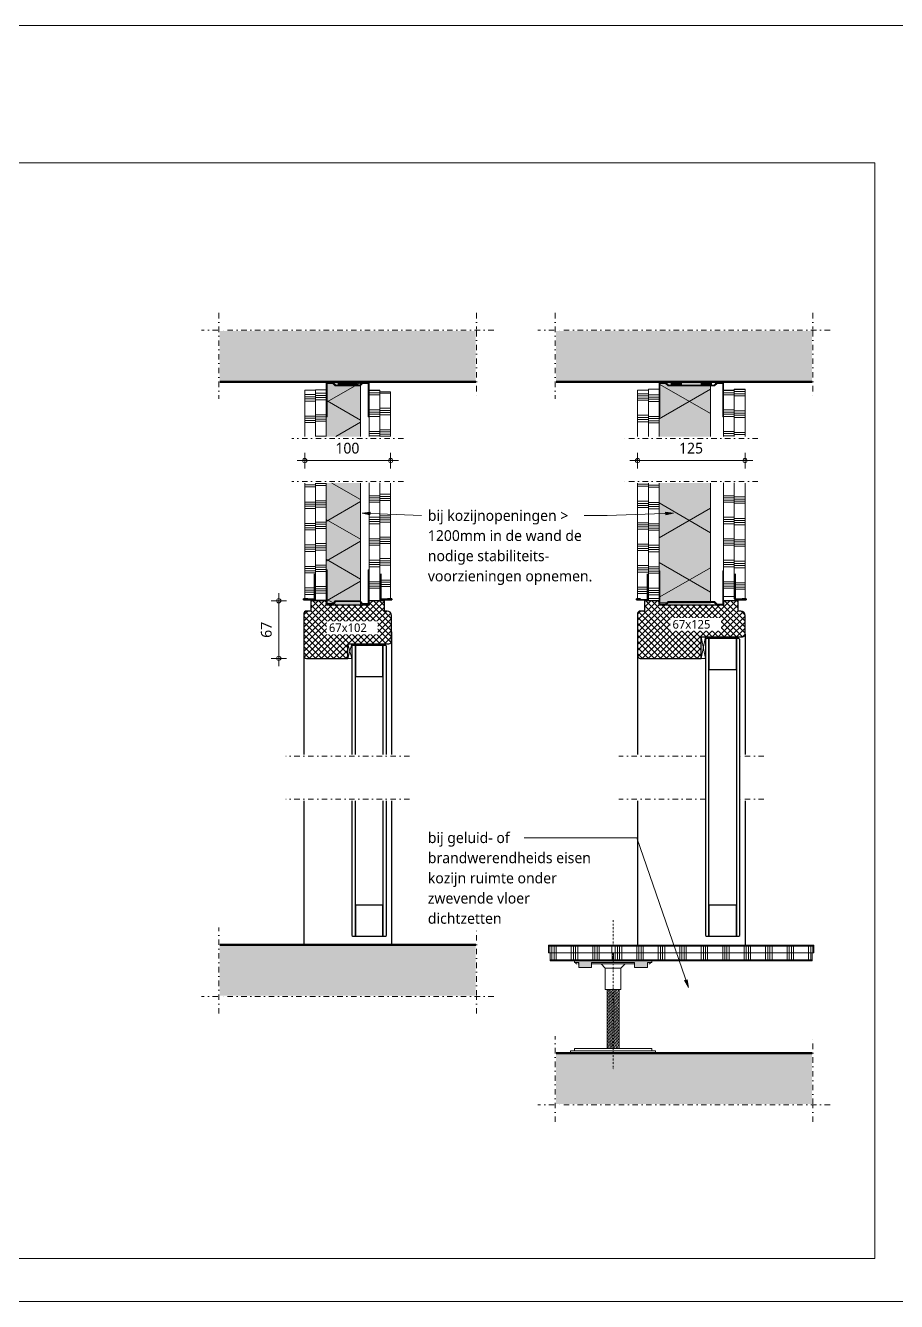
# Model space of a CAD drawing. Header units: millimetres. Extents: x -14863 to -6053, y 1430 to 7872.
# Drawn here: x -13792 to -12778, y 4772 to 6257 of the extents above; entities that cross this region are included whole.
import ezdxf

# ---------------------------------------------------------------- set-up
doc = ezdxf.new("R2010")
doc.units = ezdxf.units.MM
for name, pattern in [('Dash dot', [15.875, 6.35, -4.7625, 0, -4.7625]), ('Streep 1_1', [2, 1, -1]), ('Streep-stip _ detail', [4, 2, -1, 0, -1])]:
    doc.linetypes.add(name, pattern=pattern)
for name, color, linetype, lineweight in [('A-ANNO-DIMS', 211, 'Continuous', 13), ('A-ANNO-DIMS-5', 211, 'Continuous', 13), ('A-ANNO-NOTE', 131, 'Continuous', 18), ('A-DETL', 90, 'Continuous', 18), ('A-DETL-GENF', 92, 'Continuous', 18), ('A-DETL-MBND', 5, 'Continuous', 25), ('G-ANNO-TEXT', 231, 'Continuous', 13)]:
    doc.layers.add(name, color=color, linetype=linetype, lineweight=lineweight)
doc.styles.add('Segoe UI', font='segoeui.ttf', dxfattribs={"height": 10})
doc.styles.add('Segoe UI_2', font='segoeui.ttf', dxfattribs={"height": 12.5})
doc.dimstyles.new('2_5_mm', dxfattribs={"dimscale": 304.8, "dimtxt": 13.092049, "dimasz": 0.016404, "dimexe": 0.029528, "dimexo": 0.0625, "dimgap": 0.014764, "dimtad": 1, "dimdec": 0, "dimzin": 0, "dimdsep": 46, "dimtxsty": 'Segoe UI_2', "dimblk1": 'DOTBLANK', "dimblk2": 'DOTBLANK', "dimsah": 1, "dimcen": 0.09, "dimdle": 0.029528, "dimazin": 0, "dimtfac": 1, "dimtdec": 4, "dimtix": 1, "dimtmove": 0, "dimatfit": 3, "dimfxl": 0.029528, "dimfxlon": 1, "dimtvp": 1, "dimtfill": 1, "dimtolj": 1, "dimtzin": 0, "dimarcsym": 2})
pattern_1 = [(90, (13193.3, -5177.827), (-25, 1e-15), []), (90, (13195.8, -5177.827), (-25, 1e-15), []), (90, (13198.3, -5177.827), (-25, 1e-15), []), (90, (13200.8, -5177.827), (-25, 1e-15), [])]
pattern_2 = [(90, (13119.472, -5177.827), (-25, 1e-15), []), (90, (13121.972, -5177.827), (-25, 1e-15), []), (90, (13124.472, -5177.827), (-25, 1e-15), []), (90, (13126.972, -5177.827), (-25, 1e-15), [])]

# ---------------------------------------------------------------- blocks, each defined once
blk = doc.blocks.new('42 isolatie - Type 1-V57-32_1 Binnenkozijnen - hout')
at = {"layer": 'A-DETL-GENF'}
h = blk.add_hatch(color=256, dxfattribs=at)
h.paths.add_polyline_path([(260.3, 8.4), (260.3, 40.8), (257.3, 40.8), (256.3, 39.8), (256.3, 11.8), (259.3, 8.8), (259.3, 1.8), (258.3, 0.8), (260.3, 0.8), (260.3, 1.8)])
h.paths.add_polyline_path([(258.3, 1.8), (258.3, 8.4), (255.3, 11.4), (255.3, 40.2), (255.9, 40.8), (118.2, 40.8), (118.2, 0.8), (219.3, 0.8), (219.3, 1.8), (256.3, 1.8)])
h.paths.add_polyline_path([(64.2, 40.8), (4.7, 40.8), (5.3, 40.2), (5.3, 11.4), (2.3, 8.4), (2.3, 1.8), (41.3, 1.8), (41.3, 0.8), (64.2, 0.8), (64.2, 1.8)])
h.paths.add_polyline_path([(4.3, 14.8), (0.3, 14.8), (0.3, 0.8), (2.3, 0.8), (1.3, 1.8), (1.3, 8.8), (4.3, 11.8)])
h.paths.add_polyline_path([(4.3, 36.8), (4.3, 39.8), (3.3, 40.8), (0.3, 40.8), (0.3, 36.8), (1.3, 36.8)])
at = {"layer": 'A-DETL-GENF', "lineweight": 13}
h = blk.add_hatch(dxfattribs=at)
h.set_pattern_fill('FP_7', color=256, style=0, pattern_type=2)
h.set_pattern_definition([(60, (0, 0), (-34.641, 20), []), (120, (0, 0), (-34.641, -20), [])])
h.paths.add_polyline_path([(260.3, 8.4), (260.3, 40.8), (257.3, 40.8), (256.3, 39.8), (256.3, 11.8), (259.3, 8.8), (259.3, 1.8), (258.3, 0.8), (260.3, 0.8), (260.3, 1.8)])
h.paths.add_polyline_path([(258.3, 1.8), (258.3, 8.4), (255.3, 11.4), (255.3, 40.2), (255.9, 40.8), (118.2, 40.8), (118.2, 0.8), (219.3, 0.8), (219.3, 1.8), (256.3, 1.8)])
h.paths.add_polyline_path([(64.2, 40.8), (4.7, 40.8), (5.3, 40.2), (5.3, 11.4), (2.3, 8.4), (2.3, 1.8), (41.3, 1.8), (41.3, 0.8), (64.2, 0.8), (64.2, 1.8)])
h.paths.add_polyline_path([(4.3, 14.8), (0.3, 14.8), (0.3, 0.8), (2.3, 0.8), (1.3, 1.8), (1.3, 8.8), (4.3, 11.8)])
h.paths.add_polyline_path([(4.3, 36.8), (4.3, 39.8), (3.3, 40.8), (0.3, 40.8), (0.3, 36.8), (1.3, 36.8)])
at = {"layer": 'A-DETL-GENF'}
for p, q in [((3.3, 40.8), (0.3, 40.8)), ((3.3, 40.8), (0.3, 40.8)), ((64.2, 40.8), (4.7, 40.8)), ((64.2, 40.8), (4.7, 40.8)), ((255.9, 40.8), (118.2, 40.8)), ((255.9, 40.8), (118.2, 40.8)), ((260.3, 40.8), (257.3, 40.8)), ((260.3, 40.8), (257.3, 40.8)), ((0.3, 0.8), (2.3, 0.8)), ((0.3, 0.8), (2.3, 0.8)), ((62.9, 0.8), (64.2, 0.8)), ((118.2, 0.8), (219.3, 0.8)), ((219.3, 0.8), (254.6, 0.8)), ((258.3, 0.8), (260.3, 0.8))]:
    blk.add_line(p, q, dxfattribs=at)
blk = doc.blocks.new('22 metalstud profiel - 50mm hor-2069741-32_1 Binnenkozijnen - hout')
at = {"layer": 'A-DETL-GENF'}
for points in [[(24, -40), (25, -40), (25, -1), (24, 0), (17, 0), (14, -3), (-14, -3), (-17, 0), (-24, 0), (-25, -1), (-25, -40), (-24, -40), (-24, -1), (-17.4, -1), (-14.4, -4), (14.4, -4), (17.4, -1), (24, -1), (24, -9)], [(-11, -3), (-1, -3), (-1, 1), (-11, 1)], [(11, -3), (11, 1), (-1, 1), (-1, -3)]]:
    blk.add_hatch(color=256, dxfattribs=at).paths.add_polyline_path(points)
for p, q in [((-24, 0), (-25, -1)), ((-17, 0), (-24, 0)), ((-14, -3), (-17, 0)), ((-11, 1), (-11, -3)), ((-1, 1), (-1, -3)), ((11, -3), (11, 1)), ((17, 0), (14, -3)), ((24, 0), (17, 0)), ((25, -1), (24, 0)), ((-25, -1), (-25, -8.3)), ((-24, -40), (-24, -1)), ((-24, -1), (-17.4, -1)), ((-17.4, -1), (-14.4, -4)), ((-14.4, -4), (14.4, -4)), ((14, -3), (-14, -3)), ((14.4, -4), (17.4, -1)), ((17.4, -1), (24, -1)), ((24, -1), (24, -40)), ((25, -9), (25, -1)), ((-25, -40), (-24, -40)), ((24, -40), (25, -40)), ((25, -40), (24, -40))]:
    blk.add_line(p, q, dxfattribs=at)
blk = doc.blocks.new('42 isolatie - Type 1-V60-32_1 Binnenkozijnen - hout')
at = {"layer": 'A-DETL-GENF'}
h = blk.add_hatch(color=256, dxfattribs=at)
h.paths.add_polyline_path([(257.4, 60.8), (257.3, 60.8), (257.3, 11.8), (257.4, 11.8), (257.4, 40.9)])
h.paths.add_polyline_path([(257.4, 10.3), (256.3, 11.4), (256.3, 60.8), (118.2, 60.8), (118.2, 0.8), (220.3, 0.8), (220.3, 1.8), (257.4, 1.8), (257.4, 8.4)])
h.paths.add_polyline_path([(64.2, 0.8), (64.2, 60.8), (5.3, 60.8), (5.3, 11.4), (2.3, 8.4), (2.3, 1.8), (41.3, 1.8), (41.3, 0.8), (62.9, 0.8)])
h.paths.add_polyline_path([(4.3, 49.8), (0.3, 49.8), (0.3, 26.8), (4.3, 26.8)])
h.paths.add_polyline_path([(4.3, 11.8), (4.3, 14.8), (0.3, 14.8), (0.3, 0.8), (2.3, 0.8), (1.3, 1.8), (1.3, 8.8), (3.9, 11.4)])
at = {"layer": 'A-DETL-GENF', "lineweight": 13}
h = blk.add_hatch(dxfattribs=at)
h.set_pattern_fill('FP_19', color=256, style=0, pattern_type=2)
h.set_pattern_definition([(60, (0, 60.8), (-51.962, 30), []), (120, (0, 60.8), (-51.962, -30), [])])
h.paths.add_polyline_path([(257.4, 60.8), (257.3, 60.8), (257.3, 11.8), (257.4, 11.8), (257.4, 40.9)])
h.paths.add_polyline_path([(257.4, 10.3), (256.3, 11.4), (256.3, 60.8), (118.2, 60.8), (118.2, 0.8), (220.3, 0.8), (220.3, 1.8), (257.4, 1.8), (257.4, 8.4)])
h.paths.add_polyline_path([(64.2, 0.8), (64.2, 60.8), (5.3, 60.8), (5.3, 11.4), (2.3, 8.4), (2.3, 1.8), (41.3, 1.8), (41.3, 0.8), (62.9, 0.8)])
h.paths.add_polyline_path([(4.3, 49.8), (0.3, 49.8), (0.3, 26.8), (4.3, 26.8)])
h.paths.add_polyline_path([(4.3, 11.8), (4.3, 14.8), (0.3, 14.8), (0.3, 0.8), (2.3, 0.8), (1.3, 1.8), (1.3, 8.8), (3.9, 11.4)])
at = {"layer": 'A-DETL-GENF'}
for p, q in [((64.2, 60.8), (5.3, 60.8)), ((64.2, 60.8), (5.3, 60.8)), ((256.3, 60.8), (118.2, 60.8)), ((256.3, 60.8), (118.2, 60.8)), ((257.4, 60.8), (257.3, 60.8)), ((257.4, 60.8), (257.3, 60.8)), ((257.4, 11.7), (257.4, 60.8)), ((257.4, 11.7), (257.4, 60.8)), ((0.3, 0.8), (2.3, 0.8)), ((0.3, 0.8), (2.3, 0.8)), ((2.3, 0.8), (8.8, 0.8)), ((2.3, 0.8), (8.8, 0.8)), ((8.8, 0.8), (41.3, 0.8)), ((41.3, 0.8), (64.2, 0.8)), ((118.2, 0.8), (220.3, 0.8)), ((220.3, 0.8), (252.7, 0.8)), ((252.7, 0.8), (255.3, 0.8)), ((252.7, 0.8), (255.3, 0.8)), ((257.4, 1.8), (257.4, 10.3)), ((257.4, 1.8), (257.4, 10.3))]:
    blk.add_line(p, q, dxfattribs=at)
blk = doc.blocks.new('40  gipsplaat - D12_5-V61-32_1 Binnenkozijnen - hout')
at = {"layer": 'A-DETL-GENF', "lineweight": 13}
h = blk.add_hatch(dxfattribs=at)
h.set_pattern_fill('FP_146', color=256, style=0, pattern_type=2)
h.set_pattern_definition([(90, (5822.66, 12979.483), (-25, 1e-15), []), (90, (5820.16, 12979.483), (-25, 1e-15), []), (90, (5817.66, 12979.483), (-25, 1e-15), []), (90, (5815.16, 12979.483), (-25, 1e-15), [])])
h.paths.add_polyline_path([(240, 12.5), (107.9, 12.5), (107.9, 0), (240, 0)])
h.paths.add_polyline_path([(53.9, 0), (53.9, 12.5), (0, 12.5), (0, 0), (52.6, 0)])
at = {"layer": 'A-DETL-GENF'}
for p, q in [((53.9, 12.5), (0, 12.5)), ((0, 12.5), (0, 0)), ((0, 12.5), (0, 0)), ((0, 0), (31, 0)), ((31, 0), (53.9, 0)), ((31, 0), (53.9, 0)), ((240, 12.5), (107.9, 12.5)), ((107.9, 0), (210, 0)), ((107.9, 0), (210, 0)), ((210, 0), (240, 0)), ((240, 0), (240, 12.5)), ((240, 0), (240, 12.5))]:
    blk.add_line(p, q, dxfattribs=at)
blk = doc.blocks.new('40  gipsplaat - D12_5-2957622-32_1 Binnenkozijnen - hout')
at = {"layer": 'A-DETL-GENF', "lineweight": 13}
h = blk.add_hatch(dxfattribs=at)
h.set_pattern_fill('FP_147', color=256, style=0, pattern_type=2)
h.set_pattern_definition([(90, (5823.895, 12966.983), (-25, 1e-15), []), (90, (5821.395, 12966.983), (-25, 1e-15), []), (90, (5818.895, 12966.983), (-25, 1e-15), []), (90, (5816.395, 12966.983), (-25, 1e-15), [])])
h.paths.add_polyline_path([(244, 12.5), (109.2, 12.5), (109.2, 0), (244, 0)])
h.paths.add_polyline_path([(55.2, 0), (55.2, 12.5), (0, 12.5), (0, 0), (53.9, 0)])
at = {"layer": 'A-DETL-GENF'}
for p, q in [((55.2, 12.5), (0, 12.5)), ((0, 12.5), (0, 0)), ((55.2, 12.5), (0, 12.5)), ((0, 12.5), (0, 0)), ((0, 0), (55.2, 0)), ((0, 0), (55.2, 0)), ((244, 12.5), (109.2, 12.5)), ((244, 12.5), (109.2, 12.5)), ((109.2, 0), (244, 0)), ((109.2, 0), (244, 0)), ((244, 0), (244, 12.5)), ((244, 0), (244, 12.5))]:
    blk.add_line(p, q, dxfattribs=at)
blk = doc.blocks.new('40  gipsplaat - D12_5-2957623-32_1 Binnenkozijnen - hout')
at = {"layer": 'A-DETL-GENF', "lineweight": 13}
h = blk.add_hatch(dxfattribs=at)
h.set_pattern_fill('FP_148', color=256, style=0, pattern_type=2)
h.set_pattern_definition([(270, (-5580.246, -13054.483), (25, 1e-15), []), (270, (-5577.746, -13054.483), (25, 1e-15), []), (270, (-5575.246, -13054.483), (25, 1e-15), []), (270, (-5572.746, -13054.483), (25, 1e-15), [])])
h.paths.add_polyline_path([(0, 0), (134.5, 0), (134.5, 12.5), (0, 12.5)])
h.paths.add_polyline_path([(188.5, 12.5), (188.5, 0), (243.9, 0), (243.9, 12.5), (189.8, 12.5)])
at = {"layer": 'A-DETL-GENF'}
for p, q in [((134.5, 12.5), (0, 12.5)), ((0, 12.5), (0, 0)), ((0, 12.5), (0, 0)), ((0, 0), (32.4, 0)), ((32.4, 0), (134.5, 0)), ((32.4, 0), (134.5, 0)), ((242.4, 12.5), (188.5, 12.5)), ((188.5, 0), (211.4, 0)), ((188.5, 0), (211.4, 0)), ((211.4, 0), (243.9, 0)), ((243.9, 12.5), (242.4, 12.5)), ((243.9, 12.5), (242.4, 12.5)), ((243.9, 0), (243.9, 12.5)), ((243.9, 0), (243.9, 12.5))]:
    blk.add_line(p, q, dxfattribs=at)
blk = doc.blocks.new('40  gipsplaat - D12_5-2957624-32_1 Binnenkozijnen - hout')
at = {"layer": 'A-DETL-GENF', "lineweight": 13}
h = blk.add_hatch(dxfattribs=at)
h.set_pattern_fill('FP_149', color=256, style=0, pattern_type=2)
h.set_pattern_definition([(270, (-5578.91, -13066.983), (25, 1e-15), []), (270, (-5576.41, -13066.983), (25, 1e-15), []), (270, (-5573.91, -13066.983), (25, 1e-15), []), (270, (-5571.41, -13066.983), (25, 1e-15), [])])
h.paths.add_polyline_path([(0, 12.5), (0, 0), (135.8, 0), (135.8, 12.5), (79.8, 12.5)])
h.paths.add_polyline_path([(189.8, 12.5), (189.8, 0), (243.8, 0), (243.8, 12.5), (191.1, 12.5)])
at = {"layer": 'A-DETL-GENF'}
for p, q in [((135.8, 12.5), (0, 12.5)), ((0, 12.5), (0, 0)), ((135.8, 12.5), (0, 12.5)), ((0, 12.5), (0, 0)), ((0, 0), (135.8, 0)), ((0, 0), (135.8, 0)), ((243.8, 12.5), (189.8, 12.5)), ((243.8, 12.5), (189.8, 12.5)), ((189.8, 0), (243.8, 0)), ((189.8, 0), (243.8, 0)), ((243.8, 0), (243.8, 12.5)), ((243.8, 0), (243.8, 12.5))]:
    blk.add_line(p, q, dxfattribs=at)
blk = doc.blocks.new('40  gipsplaat - D12_5-V64-32_1 Binnenkozijnen - hout')
at = {"layer": 'A-DETL-GENF', "lineweight": 13}
h = blk.add_hatch(dxfattribs=at)
h.set_pattern_fill('FP_156', color=256, style=0, pattern_type=2)
h.set_pattern_definition([(90, (5822.66, 13391.983), (-25, 1e-15), []), (90, (5820.16, 13391.983), (-25, 1e-15), []), (90, (5817.66, 13391.983), (-25, 1e-15), []), (90, (5815.16, 13391.983), (-25, 1e-15), [])])
h.paths.add_polyline_path([(245, 12.5), (107.9, 12.5), (107.9, 0), (245, 0)])
h.paths.add_polyline_path([(53.9, 12.5), (0, 12.5), (0, 0), (53.9, 0)])
at = {"layer": 'A-DETL-GENF'}
for p, q in [((1.9, 12.5), (0, 12.5)), ((0, 12.5), (0, 0)), ((1.9, 12.5), (0, 12.5)), ((0, 12.5), (0, 0)), ((0, 0), (53.9, 0)), ((0, 0), (53.9, 0)), ((53.9, 12.5), (1.9, 12.5)), ((242.8, 12.5), (107.9, 12.5)), ((107.9, 0), (209, 0)), ((107.9, 0), (209, 0)), ((245, 12.5), (242.8, 12.5)), ((245, 12.5), (242.8, 12.5)), ((245, 0), (245, 12.5))]:
    blk.add_line(p, q, dxfattribs=at)
blk = doc.blocks.new('40  gipsplaat - D12_5-2957628-32_1 Binnenkozijnen - hout')
at = {"layer": 'A-DETL-GENF', "lineweight": 13}
h = blk.add_hatch(dxfattribs=at)
h.set_pattern_fill('FP_157', color=256, style=0, pattern_type=2)
h.set_pattern_definition([(90, (5820.795, 13379.483), (-25, 1e-15), []), (90, (5818.295, 13379.483), (-25, 1e-15), []), (90, (5815.795, 13379.483), (-25, 1e-15), []), (90, (5813.295, 13379.483), (-25, 1e-15), [])])
h.paths.add_polyline_path([(240.9, 0), (240.9, 12.5), (106.1, 12.5), (106.1, 0)])
h.paths.add_polyline_path([(52.1, 0), (52.1, 12.5), (0, 12.5), (0, 0), (50.8, 0)])
at = {"layer": 'A-DETL-GENF'}
for p, q in [((52.1, 12.5), (0, 12.5)), ((0, 12.5), (0, 0)), ((52.1, 12.5), (0, 12.5)), ((0, 12.5), (0, 0)), ((0, 0), (52.1, 0)), ((0, 0), (52.1, 0)), ((240.9, 12.5), (106.1, 12.5)), ((240.9, 12.5), (106.1, 12.5)), ((106.1, 0), (240.9, 0)), ((106.1, 0), (240.9, 0)), ((240.9, 0), (240.9, 12.5)), ((240.9, 0), (240.9, 12.5))]:
    blk.add_line(p, q, dxfattribs=at)
blk = doc.blocks.new('40  gipsplaat - D12_5-V65-32_1 Binnenkozijnen - hout')
at = {"layer": 'A-DETL-GENF', "lineweight": 13}
h = blk.add_hatch(dxfattribs=at)
h.set_pattern_fill('FP_158', color=256, style=0, pattern_type=2)
h.set_pattern_definition([(270, (-5578.336, -13441.983), (25, 1e-15), []), (270, (-5575.836, -13441.983), (25, 1e-15), []), (270, (-5573.336, -13441.983), (25, 1e-15), []), (270, (-5570.836, -13441.983), (25, 1e-15), [])])
h.paths.add_polyline_path([(0, 0), (136.4, 0), (136.4, 12.5), (0, 12.5)])
h.paths.add_polyline_path([(190.4, 0), (245, 0), (245, 12.5), (190.4, 12.5)])
at = {"layer": 'A-DETL-GENF'}
for p, q in [((1.6, 12.5), (0, 12.5)), ((0, 12.5), (0, 0)), ((1.6, 12.5), (0, 12.5)), ((0, 12.5), (0, 0)), ((0, 0), (35.3, 0)), ((136.4, 12.5), (1.6, 12.5)), ((35.3, 0), (136.4, 0)), ((35.3, 0), (136.4, 0)), ((244.3, 12.5), (190.4, 12.5)), ((190.4, 0), (245, 0)), ((190.4, 0), (245, 0)), ((245, 12.5), (244.3, 12.5)), ((245, 12.5), (244.3, 12.5)), ((245, 0), (245, 12.5)), ((245, 0), (245, 12.5))]:
    blk.add_line(p, q, dxfattribs=at)
blk = doc.blocks.new('40  gipsplaat - D12_5-2957629-32_1 Binnenkozijnen - hout')
at = {"layer": 'A-DETL-GENF', "lineweight": 13}
h = blk.add_hatch(dxfattribs=at)
h.set_pattern_fill('FP_159', color=256, style=0, pattern_type=2)
h.set_pattern_definition([(270, (-5579.898, -13454.483), (25, 1e-15), []), (270, (-5577.398, -13454.483), (25, 1e-15), []), (270, (-5574.898, -13454.483), (25, 1e-15), []), (270, (-5572.398, -13454.483), (25, 1e-15), [])])
h.paths.add_polyline_path([(0, 12.5), (0, 0), (134.8, 0), (134.8, 12.5)])
h.paths.add_polyline_path([(188.8, 12.5), (188.8, 0), (242.8, 0), (242.8, 12.5), (190.1, 12.5)])
at = {"layer": 'A-DETL-GENF'}
for p, q in [((134.8, 12.5), (0, 12.5)), ((0, 12.5), (0, 0)), ((134.8, 12.5), (0, 12.5)), ((0, 12.5), (0, 0)), ((0, 0), (134.8, 0)), ((0, 0), (134.8, 0)), ((242.8, 12.5), (188.8, 12.5)), ((242.8, 12.5), (188.8, 12.5)), ((188.8, 0), (242.8, 0)), ((188.8, 0), (242.8, 0)), ((242.8, 0), (242.8, 12.5)), ((242.8, 0), (242.8, 12.5))]:
    blk.add_line(p, q, dxfattribs=at)
blk = doc.blocks.new('32 houten stijl var II - 67x102 _25sp_-V66-32_1 Binnenkozijnen - hout')
at = {"layer": 'A-DETL-GENF', "lineweight": 13}
h = blk.add_hatch(dxfattribs=at)
h.set_pattern_fill('FP_160', color=256, style=0, pattern_type=2)
h.set_pattern_definition([(135, (5587.661, 13365.983), (-3.5355339, -3.5355339), []), (225, (5587.661, 13365.983), (3.5355339, -3.5355339), [])])
h.paths.add_polyline_path([(67, -51), (50, -51), (50, -3), (49.9, -2.2), (49.6, -1.5), (49.1, -0.9), (48.5, -0.4), (47.8, -0.1), (47, 0), (17, 0), (15.7, -0.2), (14.5, -0.7), (13.5, -1.5), (12.7, -2.5), (12.2, -3.7), (12, -5), (12, -8), (0, -8), (0, -26), (5, -26), (5, -76), (0, -76), (0, -94), (12, -94), (12, -99), (12.1, -99.8), (12.4, -100.5), (12.9, -101.1), (13.5, -101.6), (14.2, -101.9), (15, -102), (64, -102), (64.8, -101.9), (65.5, -101.6), (66.1, -101.1), (66.6, -100.5), (66.9, -99.8), (67, -99)])
at = {"layer": 'A-DETL-GENF', "lineweight": 25}
for p, q in [((47, 0), (17, 0)), ((12, -8), (0, -8)), ((0, -8), (0, -26)), ((12, -5), (12, -8)), ((50, -51), (50, -3)), ((3, -26), (5, -26)), ((5, -26), (5, -76)), ((67, -51), (50, -51)), ((67, -99), (67, -51)), ((0, -76), (0, -94)), ((5, -76), (3, -76)), ((0, -94), (12, -94)), ((12, -94), (12, -99)), ((15, -102), (64, -102))]:
    blk.add_line(p, q, dxfattribs=at)
for centre, radius, start, end in [((47, -3), 3, 0, 90), ((17, -5), 5.03, 90, 180), ((15, -99), 3, 180, 270), ((64, -99), 3, 270, 0)]:
    blk.add_arc(centre, radius, start, end, dxfattribs=at)
blk = doc.blocks.new('32 binnendeur-vertikaal - D 40 _sp17_-2402375-32_1 Binnenkozijnen - hout')
at = {"layer": 'A-DETL-GENF'}
for p, q in [((-597.9, -991.5), (-580.9, -991.5)), ((-597.9, -996.5), (-597.9, -991.5)), ((-580.9, -996.5), (-597.9, -991.5)), ((-597.9, -996.5), (-580.9, -991.5)), ((-580.9, -991.5), (-580.9, -996.5)), ((-580.9, -996.5), (-597.9, -996.5))]:
    blk.add_line(p, q, dxfattribs=at)
at = {"layer": 'A-DETL-GENF', "lineweight": 25}
for p, q in [((-920.3, -996.5), (-921.3, -997.5)), ((-921.3, -997.5), (-921.3, -1000.5)), ((-885.3, -1000.5), (-921.3, -1000.5)), ((-921.3, -1000.5), (-921.3, -1032.5)), ((-921.3, -1000.5), (-763.9, -1000.5)), ((-763.9, -996.5), (-920.3, -996.5)), ((-885.3, -1032.5), (-885.3, -1000.5)), ((-583.9, -996.5), (-709.9, -996.5)), ((-709.9, -1000.5), (-582.9, -1000.5)), ((-582.9, -1000.5), (-618.9, -1000.5)), ((-618.9, -1000.5), (-618.9, -1032.5)), ((-582.9, -997.5), (-583.9, -996.5)), ((-582.9, -1000.5), (-582.9, -997.5)), ((-582.9, -1032.5), (-582.9, -1000.5)), ((-921.3, -1032.5), (-921.3, -1035.5)), ((-921.3, -1032.5), (-885.3, -1032.5)), ((-763.9, -1032.5), (-921.3, -1032.5)), ((-921.3, -1035.5), (-920.3, -1036.5)), ((-920.3, -1036.5), (-763.9, -1036.5)), ((-582.9, -1032.5), (-709.9, -1032.5)), ((-709.9, -1036.5), (-583.9, -1036.5)), ((-618.9, -1032.5), (-582.9, -1032.5)), ((-583.9, -1036.5), (-582.9, -1035.5)), ((-582.9, -1035.5), (-582.9, -1032.5))]:
    blk.add_line(p, q, dxfattribs=at)
blk = doc.blocks.new('22 metalstud profiel - 75 mm hor-2069737-32_1 Binnenkozijnen - hout')
at = {"layer": 'A-DETL-GENF'}
for points in [[(-36.5, -40), (-36.5, -1), (-29.9, -1), (-26.9, -4), (26.9, -4), (29.9, -1), (36.5, -1), (36.5, -40), (37.5, -40), (37.5, -1), (36.5, 0), (29.5, 0), (26.5, -3), (-26.5, -3), (-29.5, 0), (-36.5, 0), (-37.5, -1), (-37.5, -40)], [(-11.5, -3), (-11.5, 1), (-23.5, 1), (-23.5, -3)], [(23.5, -3), (23.5, 1), (11.5, 1), (11.5, -3)]]:
    blk.add_hatch(color=256, dxfattribs=at).paths.add_polyline_path(points)
for p, q in [((-36.5, 0), (-37.5, -1)), ((-29.5, 0), (-36.5, 0)), ((-26.5, -3), (-29.5, 0)), ((-23.5, 1), (-23.5, -3)), ((-11.5, -3), (-11.5, 1)), ((11.5, 1), (11.5, -3)), ((23.5, -3), (23.5, 1)), ((29.5, 0), (26.5, -3)), ((36.5, 0), (29.5, 0)), ((37.5, -1), (36.5, 0)), ((-37.5, -1), (-37.5, -40)), ((-36.5, -40), (-36.5, -1)), ((-36.5, -1), (-29.9, -1)), ((-29.9, -1), (-26.9, -4)), ((-26.9, -4), (26.9, -4)), ((26.5, -3), (-26.5, -3)), ((26.9, -4), (29.9, -1)), ((29.9, -1), (36.5, -1)), ((36.5, -1), (36.5, -40)), ((37.5, -40), (37.5, -1)), ((-37.5, -40), (-36.5, -40)), ((36.5, -40), (37.5, -40)), ((37.5, -40), (36.5, -40))]:
    blk.add_line(p, q, dxfattribs=at)
blk = doc.blocks.new('22 metalstud profiel - 50mm hor-4394539-32_1 Binnenkozijnen - hout')
at = {"layer": 'A-DETL-GENF'}
blk.add_hatch(color=256, dxfattribs=at).paths.add_polyline_path([(24, 0), (25, 1), (25, 40), (24, 40), (24, 1), (17.4, 1), (14.4, 4), (-14.4, 4), (-17.4, 1), (-24, 1), (-24, 40), (-25, 40), (-25, 1), (-24, 0), (-17, 0), (-14, 3), (14, 3), (17, 0), (20.9, 0)])
for p, q in [((-24, 40), (-25, 40)), ((-25, 40), (-25, 1)), ((-24, 1), (-24, 40)), ((24, 40), (24, 1)), ((25, 40), (24, 40)), ((25, 40), (24, 40)), ((25, 1), (25, 40)), ((-25, 1), (-24, 0)), ((-17.4, 1), (-24, 1)), ((-14.4, 4), (-17.4, 1)), ((-17, 0), (-14, 3)), ((14.4, 4), (-14.4, 4)), ((-14, 3), (14, 3)), ((14, 3), (17, 0)), ((17.4, 1), (14.4, 4)), ((24, 1), (17.4, 1)), ((24, 0), (25, 1)), ((-24, 0), (-17, 0)), ((17, 0), (24, 0))]:
    blk.add_line(p, q, dxfattribs=at)
blk = doc.blocks.new('22 metalstud profiel - 75 mm hor-4394540-32_1 Binnenkozijnen - hout')
at = {"layer": 'A-DETL-GENF'}
blk.add_hatch(color=256, dxfattribs=at).paths.add_polyline_path([(-29.5, 0), (-26.5, 3), (26.5, 3), (29.5, 0), (36.5, 0), (37.5, 1), (37.5, 40), (36.5, 40), (36.5, 1), (29.9, 1), (26.9, 4), (-26.9, 4), (-29.9, 1), (-36.5, 1), (-36.5, 40), (-37.5, 40), (-37.5, 1), (-36.5, 0)])
for p, q in [((-36.5, 40), (-37.5, 40)), ((-37.5, 40), (-37.5, 5)), ((-36.5, 1), (-36.5, 40)), ((36.5, 40), (36.5, 1)), ((37.5, 40), (36.5, 40)), ((37.5, 40), (36.5, 40)), ((37.5, 5), (37.5, 40)), ((-37.5, 1), (-36.5, 0)), ((-29.9, 1), (-36.5, 1)), ((-26.9, 4), (-29.9, 1)), ((-29.5, 0), (-26.5, 3)), ((26.9, 4), (-26.9, 4)), ((-26.5, 3), (26.5, 3)), ((26.5, 3), (29.5, 0)), ((29.9, 1), (26.9, 4)), ((36.5, 1), (29.9, 1)), ((36.5, 0), (37.5, 1))]:
    blk.add_line(p, q, dxfattribs=at)
blk = doc.blocks.new('32 houten stijl var II - 67x125 _25sp_-V75-32_1 Binnenkozijnen - hout')
at = {"layer": 'A-DETL-GENF', "lineweight": 13}
h = blk.add_hatch(dxfattribs=at)
h.set_pattern_fill('FP_174', color=256, style=0, pattern_type=2)
h.set_pattern_definition([(135, (5587.661, 12954.483), (-3.5355339, -3.5355339), []), (225, (5587.661, 12954.483), (3.5355339, -3.5355339), [])])
h.paths.add_polyline_path([(67, -51), (42, -51), (42, -3), (41.9, -2.2), (41.6, -1.5), (41.1, -0.9), (40.5, -0.4), (39.8, -0.1), (39, 0), (17, 0), (15.7, -0.2), (14.5, -0.7), (13.5, -1.5), (12.7, -2.5), (12.2, -3.7), (12, -5), (12, -8), (0, -8), (0, -25), (5, -25), (5, -100), (0, -100), (0, -117), (12, -117), (12, -122), (12.1, -122.8), (12.4, -123.5), (12.9, -124.1), (13.5, -124.6), (14.2, -124.9), (15, -125), (64, -125), (64.8, -124.9), (65.5, -124.6), (66.1, -124.1), (66.6, -123.5), (66.9, -122.8), (67, -122)])
at = {"layer": 'A-DETL-GENF', "lineweight": 25}
for p, q in [((39, 0), (17, 0)), ((12, -8), (0, -8)), ((0, -8), (0, -25)), ((12, -5), (12, -8)), ((42, -51), (42, -3)), ((0, -25), (5, -25)), ((5, -25), (5, -100)), ((67, -51), (42, -51)), ((67, -122), (67, -51)), ((5, -100), (0, -100)), ((0, -100), (0, -117)), ((0, -117), (12, -117)), ((12, -117), (12, -122)), ((15, -125), (64, -125))]:
    blk.add_line(p, q, dxfattribs=at)
for centre, radius, start, end in [((39, -3), 3, 0, 90), ((17, -5), 5.03, 90, 180), ((15, -122), 3, 180, 270), ((64, -122), 3, 270, 0)]:
    blk.add_arc(centre, radius, start, end, dxfattribs=at)
blk = doc.blocks.new('23 vloerweergave - 23 DI vloerweergave s e-2127734-32_1 Binnenkozijnen - hout')
at = {"layer": 'A-DETL-GENF', "linetype": 'Dash dot'}
blk.add_hatch(color=256, dxfattribs=at).paths.add_polyline_path([(-131.8, 0), (149, 0), (149, 59), (-149, 59), (-149, 0)])
for p, q in [((-150, 80), (-150, -20)), ((150, 80), (150, 61)), ((-151, 60), (-170, 60)), ((170, 60), (-149, 60)), ((150, 59), (150, -20))]:
    blk.add_line(p, q, dxfattribs=at)
at = {"layer": 'A-DETL-GENF', "lineweight": 50}
blk.add_line((-149, 0), (149, 0), dxfattribs=at)
blk = doc.blocks.new('23 vloerweergave - 23 DI vloerweergave s e-4415480-32_1 Binnenkozijnen - hout')
at = {"layer": 'A-DETL-GENF', "linetype": 'Dash dot'}
blk.add_hatch(color=256, dxfattribs=at).paths.add_polyline_path([(149, -59), (149, 0), (-149, 0), (-149, -59), (-131.8, -59)])
for p, q in [((-150, -80), (-150, 20)), ((150, -59), (150, 20)), ((-151, -60), (-170, -60)), ((170, -60), (-149, -60)), ((150, -80), (150, -61))]:
    blk.add_line(p, q, dxfattribs=at)
at = {"layer": 'A-DETL-GENF', "lineweight": 50}
blk.add_line((149, 0), (-149, 0), dxfattribs=at)
blk = doc.blocks.new('40 vijzel - H 125-V79-32_1 Binnenkozijnen - hout')
at = {"layer": 'A-DETL-GENF', "linetype": 'Streep-stip _ detail', "lineweight": 13}
blk.add_hatch(color=256, dxfattribs=at).paths.add_polyline_path([(-27, 42.5), (-33, 42.5), (-33, 47.6), (-35, 47.6), (-35, 3.3), (-40, 3.3), (-40, 2.1), (-35, 2.1), (-35, -42.4), (-33, -42.4), (-33, -37.4), (-27, -37.4), (-27, -22.4), (-33, -22.4), (-33, 27.5), (-27, 27.5)])
at = {"layer": 'A-DETL-GENF', "lineweight": 13}
h = blk.add_hatch(dxfattribs=at)
h.set_pattern_fill('FP_175', color=256, style=0, pattern_type=2)
h.set_pattern_definition([(205, (5133.821, 13110.723), (0.6339274, -1.35946168), [])])
h.paths.add_polyline_path([(67, 9.6), (-1.5, 9.6), (-1.5, -4.4), (67, -4.4)])
at = {"layer": 'A-DETL-GENF'}
for p, q in [((-33, 47.6), (-35, 47.6)), ((-33, 47.6), (-35, 47.6)), ((-33, 42.5), (-33, 47.6)), ((-33, 42.5), (-33, 47.6)), ((67, 9.6), (67, 47.6)), ((67, 47.6), (70, 47.6)), ((73, 52.1), (70, 52.1)), ((70, 52.1), (70, -46.9)), ((73, -46.9), (73, 52.1)), ((-27, 42.5), (-33, 42.5)), ((-33, 42.5), (-27, 42.5)), ((-27, 27.5), (-27, 42.5)), ((-27, 42.5), (-27, 27.5)), ((-33, -22.4), (-33, 27.5)), ((-33, 27.5), (-27, 27.5)), ((-27, 27.5), (-33, 27.5)), ((-33, 27.5), (-33, -22.4)), ((-33, 18.2), (-33, -12.9)), ((-31.5, -22.4), (-31.5, 27.5)), ((-26.5, 11.6), (-31.5, 16.6)), ((-40, 3.3), (-40, 2.1)), ((-40, 2.1), (-40, 3.3)), ((-40, 2.1), (-35, 2.1)), ((-35, 2.1), (-40, 2.1)), ((-35, 2.1), (-35, 1.8)), ((-35, 1.8), (-35, 2.1)), ((-1.5, 11.6), (-26.5, 11.6)), ((-26.5, 11.6), (-26.5, -6.4)), ((-1.5, 9.6), (-1.5, 11.6)), ((67, 9.6), (-1.5, 9.6)), ((-1.5, 9.6), (-1.5, -4.4)), ((67, -4.4), (67, 9.6)), ((-26.5, -6.4), (-31.5, -11.4)), ((-26.5, -6.4), (-1.5, -6.4)), ((-1.5, -6.4), (-1.5, -4.4)), ((-1.5, -4.4), (67, -4.4)), ((67, -42.4), (67, -4.4)), ((-27, -22.4), (-33, -22.4)), ((-33, -22.4), (-27, -22.4)), ((-27, -37.4), (-27, -22.4)), ((-27, -22.4), (-27, -37.4)), ((-35, -42.4), (-33, -42.4)), ((-33, -42.4), (-35, -42.4)), ((-33, -42.4), (-33, -37.4)), ((-33, -37.4), (-27, -37.4)), ((-27, -37.4), (-33, -37.4)), ((-33, -37.4), (-33, -42.4)), ((70, -42.4), (67, -42.4)), ((70, -46.9), (73, -46.9))]:
    blk.add_line(p, q, dxfattribs=at)
at = {"layer": 'A-DETL-GENF', "linetype": 'Streep 1_1', "lineweight": 13}
for p, q in [((-31.5, 45.6), (-33, 45.6)), ((-31.5, 42.5), (-31.5, 45.6)), ((-31.5, -40.6), (-33, -40.6)), ((-31.5, -37.4), (-31.5, -40.6))]:
    blk.add_line(p, q, dxfattribs=at)
at = {"layer": 'A-DETL-GENF', "linetype": 'Streep-stip _ detail', "lineweight": 13}
for p, q in [((-82.1, 2.6), (-53, 2.6)), ((-44, 2.6), (91.4, 2.6))]:
    blk.add_line(p, q, dxfattribs=at)
blk = doc.blocks.new('40 vloerplaat - FU 6_16-V80-32_1 Binnenkozijnen - hout')
at = {"layer": 'A-DETL-GENF'}
for points in [[(73.8, 8), (73.8, 9), (0, 9), (0, 8)], [(2, -9), (74.3, -9), (74.3, -8), (2, -8)]]:
    blk.add_hatch(color=256, dxfattribs=at).paths.add_polyline_path(points)
at = {"layer": 'A-DETL-GENF', "lineweight": 13}
h = blk.add_hatch(dxfattribs=at)
h.set_pattern_fill('FP_176', color=256, style=0, pattern_type=2)
h.set_pattern_definition(pattern_1)
h.paths.add_polyline_path([(73.8, 0), (73.8, 8), (0, 8), (0, 0), (2, 0)])
h = blk.add_hatch(dxfattribs=at)
h.set_pattern_fill('FP_176', color=256, style=0, pattern_type=2)
h.set_pattern_definition(pattern_1)
h.paths.add_polyline_path([(73.8, -8), (74.3, -8), (74.3, 0), (2, 0), (2, -8)])
at = {"layer": 'A-DETL-GENF'}
for p, q in [((73.8, 9), (0, 9)), ((0, 9), (0, 8)), ((0, 8), (0, 0)), ((0, 8), (73.8, 8)), ((0, 0), (2, 0)), ((73.8, 0), (2, 0)), ((2, 0), (2, -8)), ((74.3, -8), (74.3, 0)), ((74.3, -8), (2, -8)), ((2, -8), (2, -9)), ((2, -9), (74.3, -9)), ((74.3, -9), (74.3, -8))]:
    blk.add_line(p, q, dxfattribs=at)
blk = doc.blocks.new('40 vloerplaat - FU 6_16-V81-32_1 Binnenkozijnen - hout')
at = {"layer": 'A-DETL-GENF'}
for points in [[(235, 8), (235, 9), (0, 9), (0, 8), (171.4, 8)], [(2, -9), (233, -9), (233, -8), (2, -8)]]:
    blk.add_hatch(color=256, dxfattribs=at).paths.add_polyline_path(points)
at = {"layer": 'A-DETL-GENF', "lineweight": 13}
h = blk.add_hatch(dxfattribs=at)
h.set_pattern_fill('FP_177', color=256, style=0, pattern_type=2)
h.set_pattern_definition(pattern_2)
h.paths.add_polyline_path([(233, 0), (235, 0), (235, 8), (0, 8), (0, 0), (171.4, 0)])
h = blk.add_hatch(dxfattribs=at)
h.set_pattern_fill('FP_177', color=256, style=0, pattern_type=2)
h.set_pattern_definition(pattern_2)
h.paths.add_polyline_path([(233, -8), (233, 0), (2, 0), (2, -8), (171.4, -8)])
at = {"layer": 'A-DETL-GENF'}
for p, q in [((235, 9), (0, 9)), ((0, 9), (0, 8)), ((0, 8), (0, 0)), ((0, 8), (235, 8)), ((0, 0), (2, 0)), ((233, 0), (2, 0)), ((2, 0), (2, -8)), ((233, -8), (233, 0)), ((235, 8), (235, 9)), ((235, 0), (235, 8)), ((233, -8), (2, -8)), ((2, -8), (2, -9)), ((2, -9), (233, -9)), ((233, 0), (235, 0)), ((233, -9), (233, -8))]:
    blk.add_line(p, q, dxfattribs=at)
blk = doc.blocks.new('00 afbreeklijn 2 s l - breed 50-2322962-32_1 Binnenkozijnen - hout')
at = {"layer": 'A-DETL-GENF', "linetype": 'Dash dot'}
for p, q in [((129, 50), (-15, 50)), ((129, 0), (-15, 0))]:
    blk.add_line(p, q, dxfattribs=at)
blk = doc.blocks.new('00 afbreeklijn 2 s l - breed 50-V82-32_1 Binnenkozijnen - hout')
at = {"layer": 'A-DETL-GENF', "linetype": 'Dash dot'}
for p, q in [((86, 50), (-15, 50)), ((154, 50), (126, 50)), ((86, 0), (-15, 0)), ((154, 0), (126, 0))]:
    blk.add_line(p, q, dxfattribs=at)
blk = doc.blocks.new('00 afbreeklijn 2 s l - breed 50-2323079-32_1 Binnenkozijnen - hout')
at = {"layer": 'A-DETL-GENF', "linetype": 'Dash dot'}
for p, q in [((115, 50), (-15, 50)), ((115, 0), (-15, 0))]:
    blk.add_line(p, q, dxfattribs=at)
blk = doc.blocks.new('00 afbreeklijn 2 s l - breed 50-2324431-32_1 Binnenkozijnen - hout')
at = {"layer": 'A-DETL-GENF', "linetype": 'Dash dot'}
for p, q in [((140, 50), (-15, 50)), ((140, 0), (-15, 0))]:
    blk.add_line(p, q, dxfattribs=at)
blk = doc.blocks.new('32 binnendeur-vertikaal - D 40 _sp25_-2402376-32_1 Binnenkozijnen - hout')
at = {"layer": 'A-DETL-GENF'}
for p, q in [((-597.9, -991.5), (-572.9, -991.5)), ((-597.9, -996.5), (-597.9, -991.5)), ((-572.9, -996.5), (-597.9, -991.5)), ((-597.9, -996.5), (-572.9, -991.5)), ((-572.9, -991.5), (-572.9, -996.5)), ((-572.9, -996.5), (-597.9, -996.5))]:
    blk.add_line(p, q, dxfattribs=at)
at = {"layer": 'A-DETL-GENF', "lineweight": 25}
for p, q in [((-920.3, -996.5), (-921.3, -997.5)), ((-921.3, -997.5), (-921.3, -1000.5)), ((-885.3, -1000.5), (-921.3, -1000.5)), ((-921.3, -1000.5), (-921.3, -1032.5)), ((-921.3, -1000.5), (-574.9, -1000.5)), ((-575.9, -996.5), (-920.3, -996.5)), ((-885.3, -1032.5), (-885.3, -1000.5)), ((-574.9, -1000.5), (-610.9, -1000.5)), ((-610.9, -1000.5), (-610.9, -1032.5)), ((-574.9, -997.5), (-575.9, -996.5)), ((-574.9, -1000.5), (-574.9, -997.5)), ((-574.9, -1032.5), (-574.9, -1000.5)), ((-921.3, -1032.5), (-921.3, -1035.5)), ((-921.3, -1032.5), (-885.3, -1032.5)), ((-574.9, -1032.5), (-921.3, -1032.5)), ((-921.3, -1035.5), (-920.3, -1036.5)), ((-920.3, -1036.5), (-575.9, -1036.5)), ((-610.9, -1032.5), (-574.9, -1032.5)), ((-575.9, -1036.5), (-574.9, -1035.5)), ((-574.9, -1035.5), (-574.9, -1032.5))]:
    blk.add_line(p, q, dxfattribs=at)
blk = doc.blocks.new('42 stucstopprofiel droogbouw - type 1131-1546509-32_1 Binnenkozijnen - hout')
at = {"layer": 'A-DETL-GENF', "lineweight": 35}
for p, q in [((-30, 1), (0, 1)), ((0, 14), (-1, 14)), ((-1, 14), (-1, 9)), ((0, 1), (0, 14))]:
    blk.add_line(p, q, dxfattribs=at)
blk = doc.blocks.new('42 stucstopprofiel droogbouw - type 1131-4980358-32_1 Binnenkozijnen - hout')
at = {"layer": 'A-DETL-GENF', "lineweight": 35}
for p, q in [((-30, -1), (0, -1)), ((-1, -14), (-1, -9)), ((0, -14), (-1, -14)), ((0, -1), (0, -14))]:
    blk.add_line(p, q, dxfattribs=at)
blk = doc.blocks.new('DIMBLOCK63-32_1 Binnenkozijnen - hout')
at = {"layer": 'A-ANNO-DIMS-5'}
for p, q in [((-13476, 5750.8), (-13358, 5750.8)), ((-13467, 5750.8), (-13467, 5759.8)), ((-13467, 5750.8), (-13467, 5741.8)), ((-13367, 5750.8), (-13367, 5759.8)), ((-13367, 5750.8), (-13367, 5741.8))]:
    blk.add_line(p, q, dxfattribs=at)
for centre in [(-13467, 5750.8), (-13367, 5750.8)]:
    blk.add_circle(centre, 2.5, dxfattribs=at)
at = {"layer": 'A-ANNO-DIMS-5', "color": 0, "insert": (-13431.3, 5771.6), "char_height": 12.5, "width": 34.277, "attachment_point": 1, "line_spacing_factor": 1.142579, "style": 'Segoe UI_2', "bg_fill": 3, "box_fill_scale": 1.25, "bg_fill_color": 9, "bg_fill_true_color": 13158600, "bg_fill_transparency": 0}
blk.add_mtext('100', dxfattribs=at)
blk = doc.blocks.new('_DotBlank')
at = {"color": 0, "linetype": 'ByBlock', "lineweight": -2}
blk.add_line((-0.5, 0), (-1, 0), dxfattribs=at)
blk.add_circle((0, 0), 0.5, dxfattribs=at)
blk = doc.blocks.new('DIMBLOCK64-32_1 Binnenkozijnen - hout')
at = {"layer": 'A-ANNO-DIMS-5'}
for p, q in [((-13088.5, 5750.8), (-12945.5, 5750.8)), ((-13079.5, 5750.8), (-13079.5, 5759.8)), ((-13079.5, 5750.8), (-13079.5, 5741.8)), ((-12954.5, 5750.8), (-12954.5, 5759.8)), ((-12954.5, 5750.8), (-12954.5, 5741.8))]:
    blk.add_line(p, q, dxfattribs=at)
for centre in [(-13079.5, 5750.8), (-12954.5, 5750.8)]:
    blk.add_circle(centre, 2.5, dxfattribs=at)
at = {"layer": 'A-ANNO-DIMS-5', "color": 0, "insert": (-13031.3, 5771.6), "char_height": 12.5, "width": 34.277, "attachment_point": 1, "line_spacing_factor": 1.142579, "style": 'Segoe UI_2', "bg_fill": 3, "box_fill_scale": 1.25, "bg_fill_color": 9, "bg_fill_true_color": 13158600, "bg_fill_transparency": 0}
blk.add_mtext('125', dxfattribs=at)
blk = doc.blocks.new('DIMBLOCK65-32_1 Binnenkozijnen - hout')
at = {"layer": 'A-ANNO-DIMS-5'}
for p, q in [((-13497.2, 5587.7), (-13506.2, 5587.7)), ((-13497.2, 5511.7), (-13497.2, 5596.7)), ((-13497.2, 5587.7), (-13488.2, 5587.7)), ((-13497.2, 5520.7), (-13506.2, 5520.7)), ((-13497.2, 5520.7), (-13488.2, 5520.7))]:
    blk.add_line(p, q, dxfattribs=at)
for centre in [(-13497.2, 5587.7), (-13497.2, 5520.7)]:
    blk.add_circle(centre, 2.5, dxfattribs=at)
at = {"layer": 'A-ANNO-DIMS-5', "color": 0, "insert": (-13518, 5544.6), "char_height": 12.5, "width": 22.852, "attachment_point": 1, "rotation": 90, "line_spacing_factor": 1.142579, "style": 'Segoe UI_2', "bg_fill": 3, "box_fill_scale": 1.25, "bg_fill_color": 9, "bg_fill_true_color": 13158600, "bg_fill_transparency": 0}
blk.add_mtext('67', dxfattribs=at)

msp = doc.modelspace()

# ---------------------------------------------------------------- hatches: boundary and pattern name
at = {"layer": 'G-ANNO-TEXT'}
for points in [[(-13400.1, 5689.6), (-13391.1, 5687.7), (-13391, 5690.9)], [(-13037.9, 5689.6), (-13046.9, 5690.9), (-13046.8, 5687.7)], [(-13020.4, 5137.6), (-13021.8, 5146.6), (-13024.8, 5145.6)]]:
    msp.add_hatch(color=7, dxfattribs=at).paths.add_polyline_path(points)

# ---------------------------------------------------------------- linework, layer by layer
at = {"layer": 'A-DETL'}
for p, q in [((-14853.2, 6257.2), (-10653.2, 6257.2)), ((-14803.2, 6097.2), (-12803.2, 6097.2)), ((-12803.2, 6097.2), (-12803.2, 4822.2)), ((-14803.2, 4822.2), (-12803.2, 4822.2)), ((-14853.2, 4772.2), (-10653.2, 4772.2))]:
    msp.add_line(p, q, dxfattribs=at)
at = {"layer": 'A-DETL-MBND'}
for p, q in [((-13366, 5551.6), (-13366, 5408.7)), ((-12954.5, 5548.7), (-12954.5, 5408.7)), ((-13468, 5526.6), (-13468, 5408.7)), ((-13079.5, 5523.7), (-13079.5, 5408.7)), ((-13468, 5354.7), (-13468, 5187.3)), ((-13366, 5354.7), (-13366, 5187.3)), ((-13079.5, 5354.7), (-13079.5, 5186.8)), ((-12954.5, 5354.7), (-12954.5, 5186.8))]:
    msp.add_line(p, q, dxfattribs=at)
at = {"layer": 'G-ANNO-TEXT', "color": 7}
for p, q in [((-13391, 5690.9), (-13400.1, 5689.6)), ((-13400.1, 5689.6), (-13391.1, 5687.7)), ((-13400.1, 5689.6), (-13331.2, 5687)), ((-13391.1, 5687.7), (-13391, 5690.9)), ((-13037.9, 5689.6), (-13115.1, 5687)), ((-13037.9, 5689.6), (-13046.9, 5690.9)), ((-13046.9, 5690.9), (-13046.8, 5687.7)), ((-13046.8, 5687.7), (-13037.9, 5689.6)), ((-13115.1, 5687), (-13141.9, 5687)), ((-13115.1, 5312), (-13211.4, 5312)), ((-13080.4, 5312), (-13115.1, 5312)), ((-13020.4, 5137.6), (-13080.4, 5312)), ((-13021.8, 5146.6), (-13024.8, 5145.6)), ((-13024.8, 5145.6), (-13020.4, 5137.6)), ((-13020.4, 5137.6), (-13021.8, 5146.6))]:
    msp.add_line(p, q, dxfattribs=at)

# ---------------------------------------------------------------- block references
at = {"layer": 'A-DETL-GENF', "linetype": 'Dash dot'}
for name, p in [('23 vloerweergave - 23 DI vloerweergave s e-2127734-32_1 Binnenkozijnen - hout', (-13417, 5842.7)), ('23 vloerweergave - 23 DI vloerweergave s e-2127734-32_1 Binnenkozijnen - hout', (-13025.5, 5842.7)), ('00 afbreeklijn 2 s l - breed 50-2323079-32_1 Binnenkozijnen - hout', (-13467, 5726.7)), ('00 afbreeklijn 2 s l - breed 50-2324431-32_1 Binnenkozijnen - hout', (-13079.5, 5726.7)), ('00 afbreeklijn 2 s l - breed 50-2322962-32_1 Binnenkozijnen - hout', (-13474, 5356.7)), ('00 afbreeklijn 2 s l - breed 50-V82-32_1 Binnenkozijnen - hout', (-13086.5, 5356.7)), ('23 vloerweergave - 23 DI vloerweergave s e-4415480-32_1 Binnenkozijnen - hout', (-13417, 5187.3)), ('23 vloerweergave - 23 DI vloerweergave s e-4415480-32_1 Binnenkozijnen - hout', (-13025.5, 5061.1))]:
    msp.add_blockref(name, p, dxfattribs=at)
at = {"layer": 'A-DETL-GENF'}
for name, p, rotation in [('42 isolatie - Type 1-V57-32_1 Binnenkozijnen - hout', (-13442.8, 5842.9), 269.9999999999998), ('42 isolatie - Type 1-V60-32_1 Binnenkozijnen - hout', (-13055.3, 5842.9), 269.9999999999998), ('40  gipsplaat - D12_5-2957629-32_1 Binnenkozijnen - hout', (-13454.5, 5589.9), 89.99999999999947), ('40  gipsplaat - D12_5-V65-32_1 Binnenkozijnen - hout', (-13442, 5588.3), 89.99999999999945), ('40  gipsplaat - D12_5-V64-32_1 Binnenkozijnen - hout', (-13392, 5832.7), 269.9999999999994), ('40  gipsplaat - D12_5-2957628-32_1 Binnenkozijnen - hout', (-13379.5, 5830.8), 269.9999999999994), ('40  gipsplaat - D12_5-2957624-32_1 Binnenkozijnen - hout', (-13067, 5588.9), 89.99999999999947), ('40  gipsplaat - D12_5-2957623-32_1 Binnenkozijnen - hout', (-13054.5, 5590.2), 89.99999999999945), ('40  gipsplaat - D12_5-V61-32_1 Binnenkozijnen - hout', (-12979.5, 5832.7), 269.9999999999994), ('40  gipsplaat - D12_5-2957622-32_1 Binnenkozijnen - hout', (-12967, 5833.9), 269.9999999999994)]:
    msp.add_blockref(name, p, dxfattribs=dict(at, rotation=rotation))
for name, p in [('22 metalstud profiel - 50mm hor-2069741-32_1 Binnenkozijnen - hout', (-13417, 5841.7)), ('22 metalstud profiel - 75 mm hor-2069737-32_1 Binnenkozijnen - hout', (-13017, 5841.7)), ('22 metalstud profiel - 50mm hor-4394539-32_1 Binnenkozijnen - hout', (-13417, 5583.7)), ('22 metalstud profiel - 75 mm hor-4394540-32_1 Binnenkozijnen - hout', (-13017, 5582.7)), ('40 vloerplaat - FU 6_16-V80-32_1 Binnenkozijnen - hout', (-13183.3, 5177.8)), ('40 vloerplaat - FU 6_16-V81-32_1 Binnenkozijnen - hout', (-13109.5, 5177.8))]:
    msp.add_blockref(name, p, dxfattribs=at)
at = {"layer": 'A-DETL-GENF', "lineweight": 35}
for name, p, rotation in [('42 stucstopprofiel droogbouw - type 1131-4980358-32_1 Binnenkozijnen - hout', (-13454.5, 5588.9), 270.0000000000002), ('42 stucstopprofiel droogbouw - type 1131-1546509-32_1 Binnenkozijnen - hout', (-13379.5, 5588.9), 269.9999999999998), ('42 stucstopprofiel droogbouw - type 1131-4980358-32_1 Binnenkozijnen - hout', (-13067, 5588.9), 270.0000000000002), ('42 stucstopprofiel droogbouw - type 1131-1546509-32_1 Binnenkozijnen - hout', (-12967, 5588.9), 269.9999999999997)]:
    msp.add_blockref(name, p, dxfattribs=dict(at, rotation=rotation))
at = {"layer": 'A-DETL-GENF', "lineweight": 25}
for name, p, rotation in [('32 houten stijl var II - 67x102 _25sp_-V66-32_1 Binnenkozijnen - hout', (-13366, 5587.7), 269.9999999999995), ('32 houten stijl var II - 67x125 _25sp_-V75-32_1 Binnenkozijnen - hout', (-12954.5, 5587.7), 270.0000000000001), ('32 binnendeur-vertikaal - D 40 _sp17_-2402375-32_1 Binnenkozijnen - hout', (-14408.5, 6118.6), 90)]:
    msp.add_blockref(name, p, dxfattribs=dict(at, rotation=rotation))
at = {"layer": 'A-DETL-GENF', "linetype": 'Streep-stip _ detail', "lineweight": 13, "rotation": 270}
msp.add_blockref('40 vijzel - H 125-V79-32_1 Binnenkozijnen - hout', (-13110.7, 5133.8), dxfattribs=at)

# ---------------------------------------------------------------- texts
at = {"layer": 'G-ANNO-TEXT', "color": 7, "char_height": 12.5, "attachment_point": 1, "style": 'Segoe UI_2'}
for s, insert, width in [('bij kozijnopeningen > ', (-13323.7, 5693.2), 211.245), ('1200mm in de wand de ', (-13323.7, 5669.8), 228.481), ('nodige stabiliteits- ', (-13323.7, 5646.3), 180.781), ('voorzieningen opnemen.', (-13323.7, 5622.8), 233.291), ('bij geluid- of ', (-13323.7, 5318.2), 127.067), ('brandwerendheids eisen ', (-13323.7, 5294.8), 234.494), ('kozijn ruimte onder ', (-13323.7, 5271.3), 189.599), ('zwevende vloer ', (-13323.7, 5247.8), 151.118), ('dichtzetten', (-13323.7, 5224.3), 105.021)]:
    msp.add_mtext(s, dxfattribs=dict(at, insert=insert, width=width))

# ---------------------------------------------------------------- dimensions: what is measured, and where the dimension line sits
at = {"layer": 'A-ANNO-DIMS'}
dim = msp.add_linear_dim(base=(-13497.2, 5587.7), p1=(-13488.2, 5520.7), p2=(-13488.2, 5587.7), angle=90, dimstyle='2_5_mm', override={"dimpost": '<>', "dimfxl": 67}, dxfattribs=at)
dim.commit()
dim.dimension.update_dxf_attribs({"geometry": 'DIMBLOCK65-32_1 Binnenkozijnen - hout', "text_midpoint": (-13508.2, 5554.2)})

# ---------------------------------------------------------------- next in the draw order: texts
at = {"layer": 'A-ANNO-NOTE', "lineweight": 13, "char_height": 10, "width": 54.114, "attachment_point": 1, "style": 'Segoe UI', "bg_fill": 3, "box_fill_scale": 1.25, "bg_fill_color": 9, "bg_fill_true_color": 13158600, "bg_fill_transparency": 0}
for s, insert in [('67x102', (-13438.9, 5561.3)), ('67x125', (-13038.9, 5565.3))]:
    msp.add_mtext(s, dxfattribs=dict(at, insert=insert))

# ---------------------------------------------------------------- next in the draw order: dimensions: what is measured, and where the dimension line sits
at = {"layer": 'A-ANNO-DIMS'}
for base, p1, p2, override, picture, middle in [((-13367, 5750.8), (-13467, 5759.8), (-13367, 5759.8), {"dimpost": '<>', "dimfxl": 100}, 'DIMBLOCK63-32_1 Binnenkozijnen - hout', (-13417, 5761.8)), ((-12954.5, 5750.8), (-13079.5, 5759.8), (-12954.5, 5759.8), {"dimpost": '<>', "dimfxl": 125}, 'DIMBLOCK64-32_1 Binnenkozijnen - hout', (-13017, 5761.8))]:
    dim = msp.add_linear_dim(base=base, p1=p1, p2=p2, dimstyle='2_5_mm', override=override, dxfattribs=at)
    dim.commit()
    dim.dimension.update_dxf_attribs({"geometry": picture, "text_midpoint": middle})

# ---------------------------------------------------------------- next in the draw order: block references
at = {"layer": 'A-DETL-GENF', "lineweight": 25, "rotation": 90}
msp.add_blockref('32 binnendeur-vertikaal - D 40 _sp25_-2402376-32_1 Binnenkozijnen - hout', (-13997, 6118.6), dxfattribs=at)

doc.saveas('drawing.dxf')
